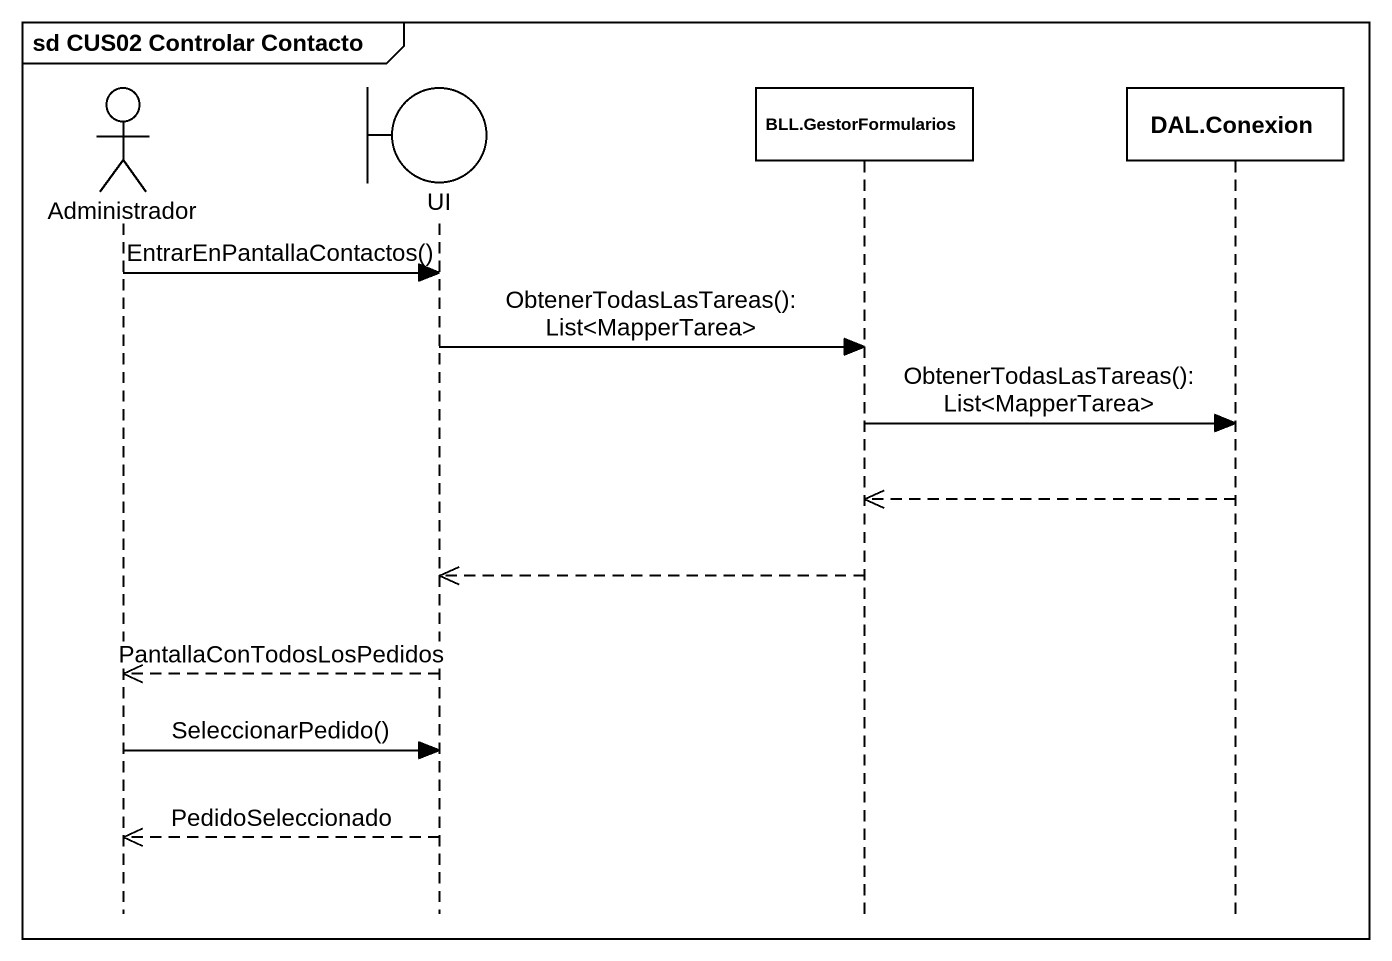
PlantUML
@startuml
mainframe sd CUS02 Controlar Contacto
hide footbox
actor Administrador
boundary UI
participant "BLL.GestorFormularios" as BLL_GestorFormularios
participant "DAL.Conexion" as DAL_Conexion

Administrador -> UI : EntrarEnPantallaContactos()
UI -> BLL_GestorFormularios : ObtenerTodasLasTareas(): List<MapperTarea>
BLL_GestorFormularios -> DAL_Conexion : ObtenerTodasLasTareas(): List<MapperTarea>
DAL_Conexion -->> BLL_GestorFormularios
BLL_GestorFormularios -->> UI
UI -->> Administrador : PantallaConTodosLosPedidos
Administrador -> UI : SeleccionarPedido()
UI -->> Administrador : PedidoSeleccionado
@enduml
